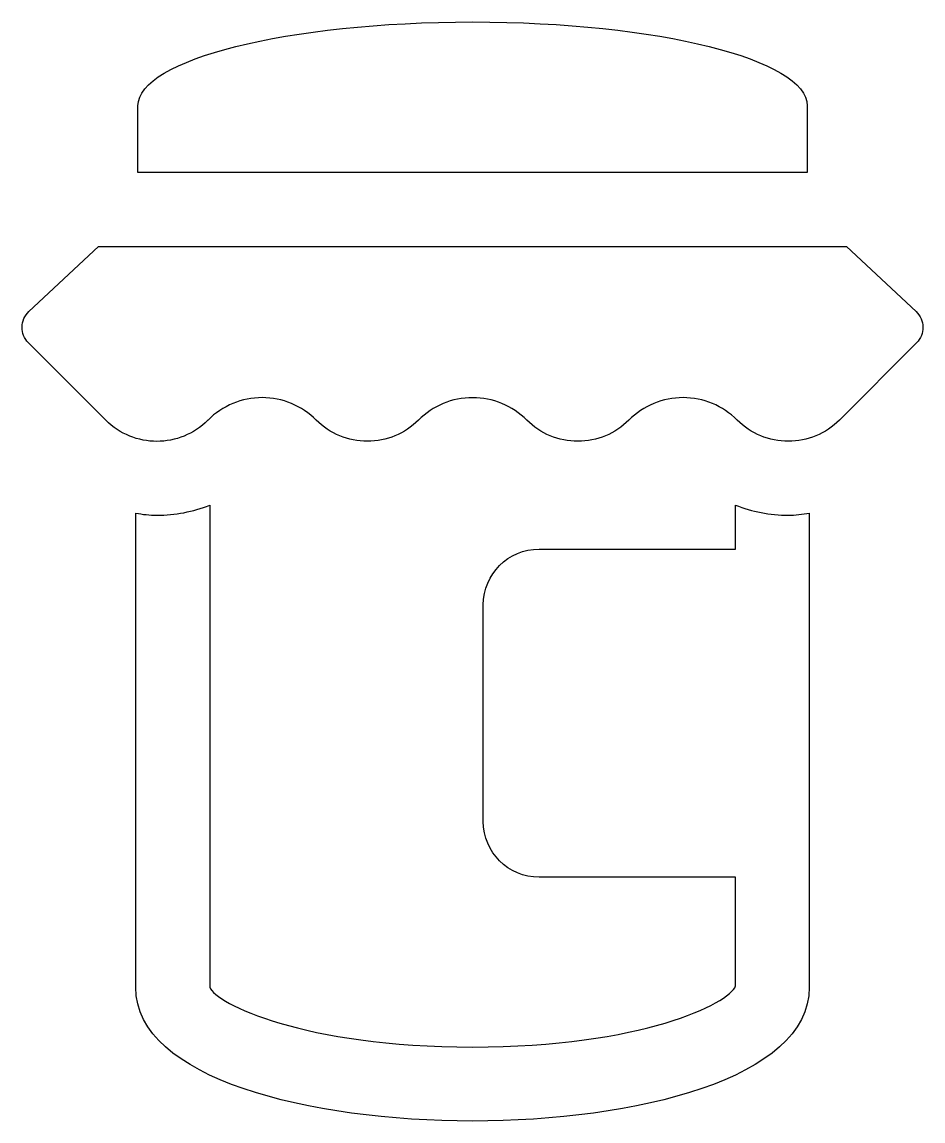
# Model space of a CAD drawing. Header units: centimetres. Extents: x -5.4 to 5.4, y -6.6 to 6.6.
import ezdxf

# ---------------------------------------------------------------- set-up
doc = ezdxf.new("R2010")
doc.units = ezdxf.units.CM
doc.header["$MEASUREMENT"] = 0
doc.layers.add('Layer 1', color=7, linetype='Continuous')

msp = doc.modelspace()

# ---------------------------------------------------------------- linework, layer by layer
at = {"layer": 'Layer 1'}
for points, knots in [([(3.99844, 5.56011), (3.99844, 6.11314), (2.20922, 6.56121), (0.0013, 6.56121), (0.0013, 6.56121), (-2.20577, 6.56121), (-3.99581, 6.11314), (-3.99581, 5.56011), (-3.99581, 5.56011), (-3.99581, 5.56011), (-3.99581, 4.76533), (-3.99581, 4.76533), (-3.99581, 4.76533), (-3.99581, 4.76533), (3.99846, 4.76533), (3.99846, 4.76533), (3.99846, 4.76533), (3.99846, 4.76533), (3.99846, 5.56011), (3.99846, 5.56011), (3.99846, 5.56011), (3.99846, 5.56011), (3.99844, 5.56011), (3.99844, 5.56011)], [0, 0, 0, 0, 0.14285714, 0.14285714, 0.14285714, 0.14285714, 0.28571429, 0.28571429, 0.28571429, 0.28571429, 0.42857143, 0.42857143, 0.42857143, 0.42857143, 0.57142857, 0.57142857, 0.57142857, 0.57142857, 0.71428571, 0.71428571, 0.71428571, 0.71428571, 1, 1, 1, 1]), ([(5.29815, 3.10314), (5.29815, 3.10314), (4.46913, 3.88218), (4.46913, 3.88218), (4.46913, 3.88218), (4.46913, 3.88218), (-4.46754, 3.88218), (-4.46754, 3.88218), (-4.46754, 3.88218), (-4.46754, 3.88218), (-5.29817, 3.10335), (-5.29817, 3.10335), (-5.29817, 3.10335), (-5.3495, 3.05509), (-5.37924, 2.98823), (-5.38051, 2.91769), (-5.38051, 2.91769), (-5.38138, 2.8472), (-5.35379, 2.77926), (-5.3042, 2.72949), (-5.3042, 2.72949), (-5.3042, 2.72949), (-4.37964, 1.8062), (-4.37964, 1.8062), (-4.37964, 1.8062), (-4.21144, 1.63806), (-3.99065, 1.55413), (-3.77028, 1.55413), (-3.77028, 1.55413), (-3.54993, 1.55413), (-3.32914, 1.63824), (-3.16055, 1.80662), (-3.16055, 1.80662), (-3.16055, 1.80662), (-3.15923, 1.80789), (-3.15923, 1.80789), (-3.15923, 1.80789), (-2.98765, 1.97931), (-2.75518, 2.0757), (-2.5124, 2.0757), (-2.5124, 2.0757), (-2.27007, 2.0757), (-2.03716, 1.97931), (-1.86594, 1.80768), (-1.86594, 1.80768), (-1.7038, 1.64536), (-1.48436, 1.55455), (-1.25576, 1.55455), (-1.25576, 1.55455), (-1.02716, 1.55455), (-0.80766, 1.64536), (-0.64595, 1.80704), (-0.64595, 1.80704), (-0.47392, 1.97907), (-0.24148, 2.07549), (0.0013, 2.07549), (0.0013, 2.07549), (0.24408, 2.07549), (0.47654, 1.9791), (0.64813, 1.80749), (0.64813, 1.80749), (0.81029, 1.64535), (1.02982, 1.55455), (1.25837, 1.55455), (1.25837, 1.55455), (1.48692, 1.55455), (1.70642, 1.64536), (1.86768, 1.80704), (1.86768, 1.80704), (2.03974, 1.97931), (2.27262, 2.0757), (2.51498, 2.0757), (2.51498, 2.0757), (2.75776, 2.0757), (2.9902, 1.97931), (3.16181, 1.80789), (3.16181, 1.80789), (3.16181, 1.80789), (3.16268, 1.80704), (3.16268, 1.80704), (3.16268, 1.80704), (3.32437, 1.64533), (3.54389, 1.55455), (3.77241, 1.55455), (3.77241, 1.55455), (4.00098, 1.55455), (4.22051, 1.64536), (4.3822, 1.80728), (4.3822, 1.80728), (4.3822, 1.80728), (5.30419, 2.72967), (5.30419, 2.72967), (5.30419, 2.72967), (5.35377, 2.77946), (5.38137, 2.84722), (5.3805, 2.91768), (5.3805, 2.91768), (5.37924, 2.98802), (5.34948, 3.05512), (5.29815, 3.10314)], [0, 0, 0, 0, 0.03846154, 0.03846154, 0.03846154, 0.03846154, 0.07692308, 0.07692308, 0.07692308, 0.07692308, 0.11538462, 0.11538462, 0.11538462, 0.11538462, 0.15384615, 0.15384615, 0.15384615, 0.15384615, 0.19230769, 0.19230769, 0.19230769, 0.19230769, 0.23076923, 0.23076923, 0.23076923, 0.23076923, 0.26923077, 0.26923077, 0.26923077, 0.26923077, 0.30769231, 0.30769231, 0.30769231, 0.30769231, 0.34615385, 0.34615385, 0.34615385, 0.34615385, 0.38461538, 0.38461538, 0.38461538, 0.38461538, 0.42307692, 0.42307692, 0.42307692, 0.42307692, 0.46153846, 0.46153846, 0.46153846, 0.46153846, 0.5, 0.5, 0.5, 0.5, 0.53846154, 0.53846154, 0.53846154, 0.53846154, 0.57692308, 0.57692308, 0.57692308, 0.57692308, 0.61538462, 0.61538462, 0.61538462, 0.61538462, 0.65384615, 0.65384615, 0.65384615, 0.65384615, 0.69230769, 0.69230769, 0.69230769, 0.69230769, 0.73076923, 0.73076923, 0.73076923, 0.73076923, 0.76923077, 0.76923077, 0.76923077, 0.76923077, 0.80769231, 0.80769231, 0.80769231, 0.80769231, 0.84615385, 0.84615385, 0.84615385, 0.84615385, 0.88461538, 0.88461538, 0.88461538, 0.88461538, 0.92307692, 0.92307692, 0.92307692, 0.92307692, 1, 1, 1, 1]), ([(4.02296, 0.69591), (3.94022, 0.68403), (3.85754, 0.67144), (3.77243, 0.67144), (3.77243, 0.67144), (3.5524, 0.67144), (3.33973, 0.71502), (3.14047, 0.79243), (3.14047, 0.79243), (3.14047, 0.79243), (3.14058, 0.26694), (3.14058, 0.26694), (3.14058, 0.26694), (3.14058, 0.26694), (0.79518, 0.26694), (0.79518, 0.26694), (0.79518, 0.26694), (0.4273, 0.26694), (0.12933, -0.03103), (0.12933, -0.39865), (0.12933, -0.39865), (0.12933, -0.39865), (0.12933, -2.98524), (0.12933, -2.98524), (0.12933, -2.98524), (0.12933, -3.35285), (0.4273, -3.65085), (0.79518, -3.65085), (0.79518, -3.65085), (0.79518, -3.65085), (3.14166, -3.65085), (3.14166, -3.65085), (3.14166, -3.65085), (3.14166, -3.65085), (3.14198, -4.94905), (3.14198, -4.94905), (3.14198, -4.94905), (3.06607, -5.15646), (2.02076, -5.67806), (0, -5.67806), (0, -5.67806), (-2.01994, -5.67806), (-3.06565, -5.15646), (-3.13939, -4.96371), (-3.13939, -4.96371), (-3.13939, -4.96371), (-3.13939, 0.79163), (-3.13939, 0.79163), (-3.13939, 0.79163), (-3.33825, 0.71448), (-3.55058, 0.67098), (-3.77026, 0.67098), (-3.77026, 0.67098), (-3.85599, 0.67098), (-3.93925, 0.68357), (-4.02254, 0.69561), (-4.02254, 0.69561), (-4.02254, 0.69561), (-4.02254, -4.96372), (-4.02254, -4.96372), (-4.02254, -4.96372), (-4.02254, -6.06124), (-1.93752, -6.56125), (0, -6.56125), (0, -6.56125), (1.93754, -6.56125), (4.02296, -6.06124), (4.02296, -4.96372), (4.02296, -4.96372), (4.02296, -4.96372), (4.02296, 0.69591), (4.02296, 0.69591)], [0, 0, 0, 0, 0.05263158, 0.05263158, 0.05263158, 0.05263158, 0.10526316, 0.10526316, 0.10526316, 0.10526316, 0.15789474, 0.15789474, 0.15789474, 0.15789474, 0.21052632, 0.21052632, 0.21052632, 0.21052632, 0.26315789, 0.26315789, 0.26315789, 0.26315789, 0.31578947, 0.31578947, 0.31578947, 0.31578947, 0.36842105, 0.36842105, 0.36842105, 0.36842105, 0.42105263, 0.42105263, 0.42105263, 0.42105263, 0.47368421, 0.47368421, 0.47368421, 0.47368421, 0.52631579, 0.52631579, 0.52631579, 0.52631579, 0.57894737, 0.57894737, 0.57894737, 0.57894737, 0.63157895, 0.63157895, 0.63157895, 0.63157895, 0.68421053, 0.68421053, 0.68421053, 0.68421053, 0.73684211, 0.73684211, 0.73684211, 0.73684211, 0.78947368, 0.78947368, 0.78947368, 0.78947368, 0.84210526, 0.84210526, 0.84210526, 0.84210526, 0.89473684, 0.89473684, 0.89473684, 0.89473684, 1, 1, 1, 1])]:
    msp.add_open_spline(points, degree=3, knots=knots, dxfattribs=at)

doc.saveas('drawing.dxf')
